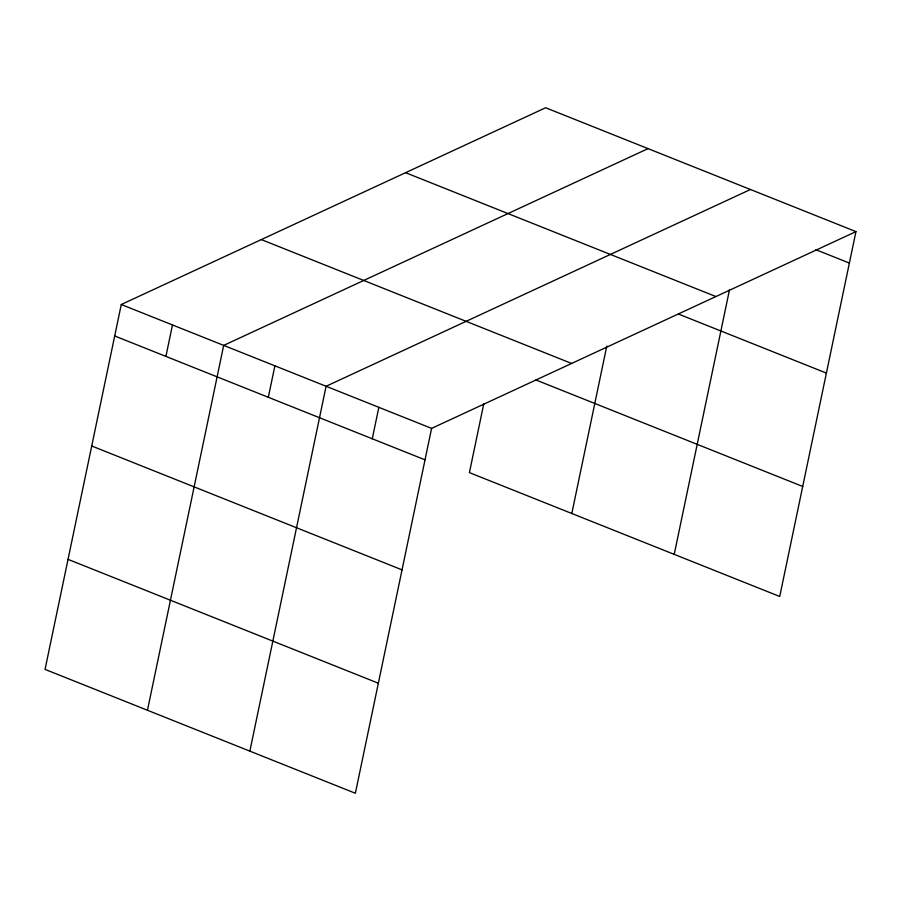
<?xml version="1.0" encoding="UTF-8"?>
<svg xmlns="http://www.w3.org/2000/svg" width="901" height="901" viewBox="0 0 901 901"><rect width="100%" height="100%" fill="white"/><g stroke="black" fill="none" stroke-linecap="round" stroke-linejoin="round"><path stroke-width="1.35" d="M855.95 231.613L545.634 107.748L121.275 304.515L45.05 669.387L355.366 793.252L431.59 428.38L855.95 231.613L779.725 596.485L469.41 472.62L483.769 403.851M165.908 356.413L172.474 324.957M147.46 710.258L223.685 345.398L648.033 148.631M268.318 397.285L274.884 365.829M249.859 751.13L326.083 386.27L750.443 189.503M372.271 438.776L378.837 407.331M571.808 513.491L606.778 346.108M674.218 554.363L729.506 289.728M815.923 249.712L849.384 263.069M405.596 172.688L715.912 296.553M678.644 314.122L826.397 373.093M261.313 239.587L571.628 363.452M535.915 379.963L802.712 486.461M121.275 304.515L431.59 428.38M114.709 335.972L425.024 459.837M91.722 445.995L402.037 569.86M68.037 559.363L378.352 683.217"/></g></svg>
